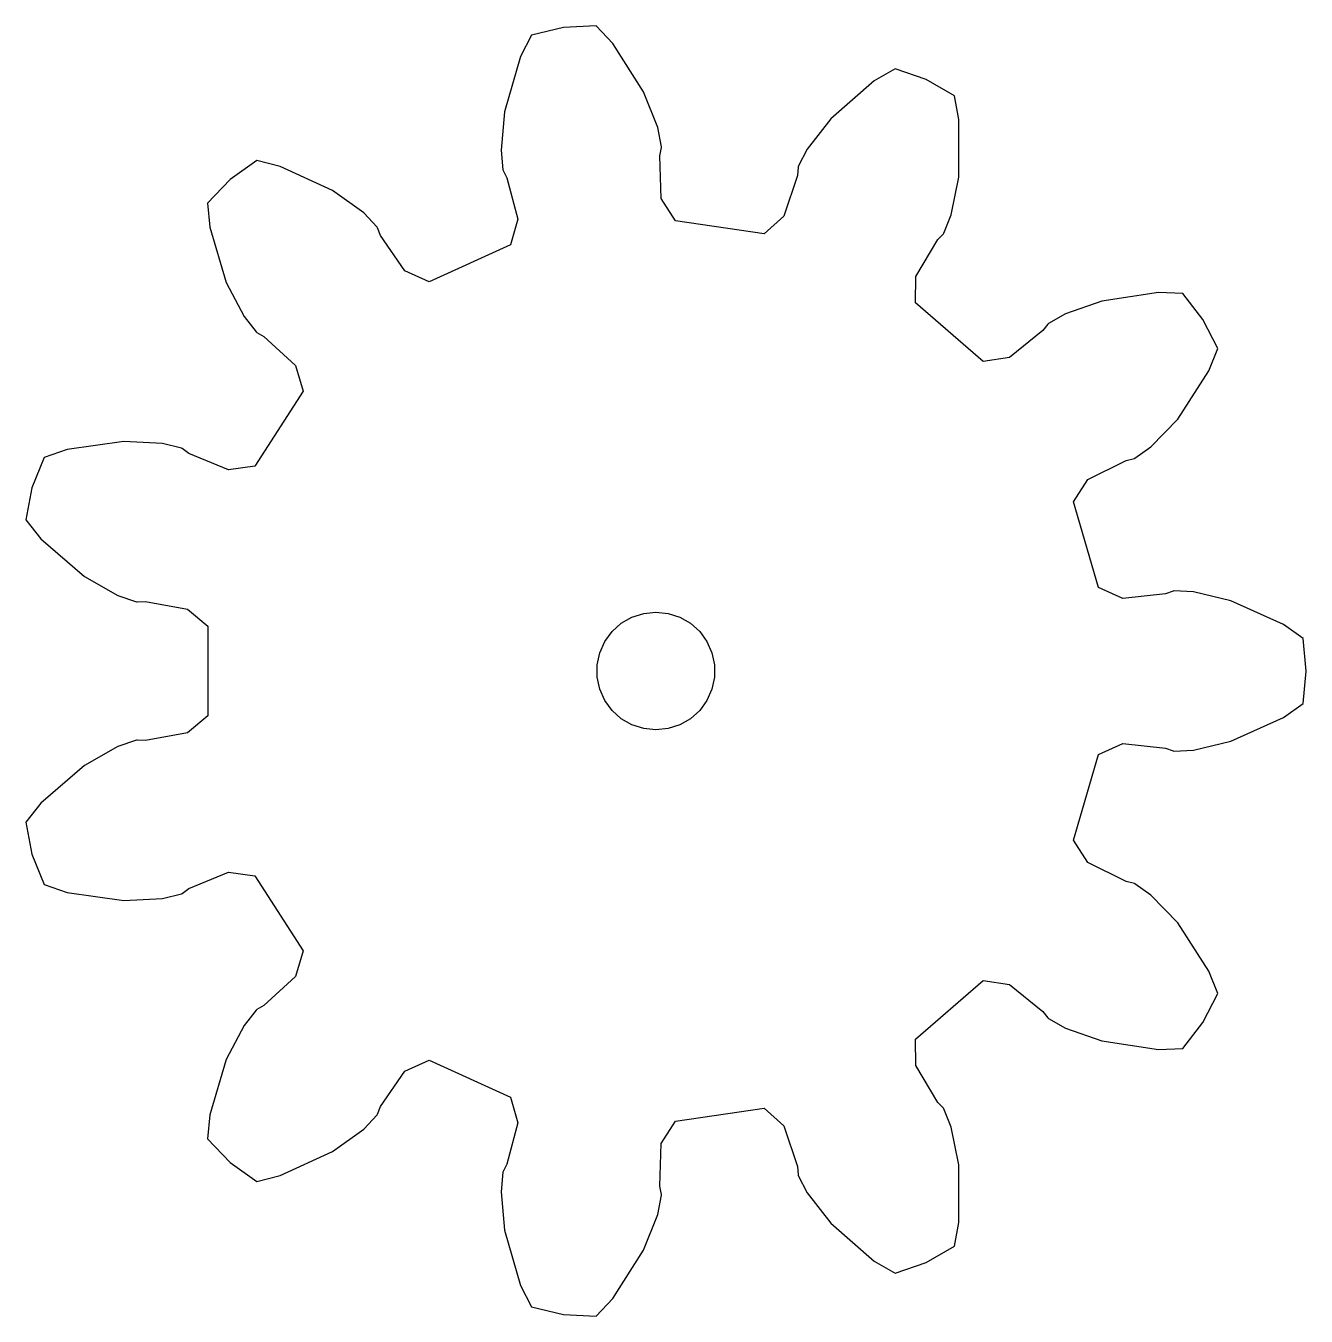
# Model space of a CAD drawing. Header units: metres. Extents: x -16 to 16.6, y -16.4 to 16.4.
import ezdxf

# ---------------------------------------------------------------- set-up
doc = ezdxf.new("R2010")
doc.units = ezdxf.units.M

msp = doc.modelspace()

# ---------------------------------------------------------------- linework, layer by layer
for p, q in [((-3.166, 16.187), (-3.446, 15.64)), ((-2.356, 16.384), (-3.166, 16.187)), ((-1.522, 16.423), (-2.356, 16.384)), ((-1.1, 15.977), (-1.522, 16.423)), ((-0.314, 14.744), (-1.1, 15.977)), ((-3.446, 15.64), (-3.853, 14.235)), ((6.088, 15.329), (5.557, 15.02)), ((6.876, 15.056), (6.088, 15.329)), ((5.557, 15.02), (4.455, 14.058)), ((7.599, 14.639), (6.876, 15.056)), ((0.048, 13.831), (-0.314, 14.744)), ((7.713, 14.036), (7.599, 14.639)), ((-3.853, 14.235), (-3.943, 13.258)), ((0.14, 13.341), (0.048, 13.831)), ((4.455, 14.058), (3.851, 13.285)), ((7.707, 12.573), (7.713, 14.036)), ((-3.943, 13.258), (-3.893, 12.761)), ((0.1, 13.117), (0.14, 13.323)), ((0.14, 13.323), (0.14, 13.341)), ((3.851, 13.285), (3.624, 12.84)), ((-10.16, 12.993), (-10.839, 12.509)), ((-9.564, 12.846), (-10.16, 12.993)), ((-8.235, 12.234), (-9.564, 12.846)), ((0.136, 12.026), (0.1, 13.117)), ((3.619, 12.823), (3.6, 12.613)), ((3.624, 12.84), (3.619, 12.823)), ((-10.839, 12.509), (-11.415, 11.905)), ((-3.893, 12.761), (-3.888, 12.744)), ((-3.888, 12.744), (-3.791, 12.557)), ((-3.791, 12.557), (-3.518, 11.501)), ((3.6, 12.613), (3.258, 11.577)), ((7.518, 11.61), (7.707, 12.573)), ((-7.438, 11.662), (-8.235, 12.234)), ((-11.415, 11.905), (-11.354, 11.294)), ((0.497, 11.455), (0.136, 12.026)), ((-7.094, 11.299), (-7.438, 11.662)), ((-3.518, 11.501), (-3.704, 10.851)), ((3.258, 11.577), (2.751, 11.131)), ((7.331, 11.147), (7.518, 11.61)), ((-11.354, 11.294), (-10.937, 9.892)), ((-7.085, 11.284), (-7.094, 11.299)), ((-7.007, 11.088), (-7.085, 11.284)), ((2.751, 11.131), (0.497, 11.455)), ((-6.388, 10.19), (-7.007, 11.088)), ((-3.704, 10.851), (-5.775, 9.905)), ((6.616, 10.044), (7.175, 10.98)), ((7.175, 10.98), (7.321, 11.132)), ((7.321, 11.132), (7.331, 11.147)), ((-5.775, 9.905), (-6.388, 10.19)), ((-10.937, 9.892), (-10.484, 9.022)), ((6.611, 9.368), (6.616, 10.044)), ((12.795, 9.632), (11.348, 9.418)), ((13.409, 9.605), (12.795, 9.632)), ((13.925, 8.949), (13.409, 9.605)), ((8.332, 7.877), (6.611, 9.368)), ((11.348, 9.418), (10.422, 9.094)), ((-10.484, 9.022), (-10.174, 8.63)), ((10.422, 9.094), (9.99, 8.842)), ((14.307, 8.207), (13.925, 8.949)), ((-10.174, 8.63), (-10.161, 8.619)), ((-10.161, 8.619), (-9.978, 8.514)), ((9.848, 8.665), (9, 7.978)), ((9.977, 8.831), (9.848, 8.665)), ((9.99, 8.842), (9.977, 8.831)), ((-9.978, 8.514), (-9.178, 7.773)), ((9, 7.978), (8.332, 7.877)), ((14.077, 7.638), (14.307, 8.207)), ((-9.178, 7.773), (-8.982, 7.126)), ((13.281, 6.41), (14.077, 7.638)), ((-8.982, 7.126), (-10.214, 5.21)), ((12.601, 5.702), (13.281, 6.41)), ((-14.991, 5.637), (-15.572, 5.438)), ((-13.542, 5.839), (-14.991, 5.637)), ((-12.562, 5.789), (-13.542, 5.839)), ((-12.077, 5.67), (-12.562, 5.789)), ((-12.061, 5.662), (-12.077, 5.67)), ((-11.89, 5.54), (-12.061, 5.662)), ((12.193, 5.414), (12.601, 5.702)), ((-15.572, 5.438), (-15.882, 4.663)), ((-10.883, 5.119), (-11.89, 5.54)), ((10.996, 4.873), (11.973, 5.358)), ((11.973, 5.358), (12.178, 5.407)), ((12.178, 5.407), (12.193, 5.414)), ((-10.214, 5.21), (-10.883, 5.119)), ((-15.882, 4.663), (-16.04, 3.844)), ((10.626, 4.307), (10.996, 4.873)), ((11.268, 2.122), (10.626, 4.307)), ((-16.04, 3.844), (-15.658, 3.363)), ((-15.658, 3.363), (-14.549, 2.409)), ((-14.549, 2.409), (-13.697, 1.921)), ((11.885, 1.846), (11.268, 2.122)), ((13.168, 2.035), (12.969, 1.965)), ((13.185, 2.038), (13.168, 2.035)), ((13.684, 2.016), (13.185, 2.038)), ((14.638, 1.788), (13.684, 2.016)), ((-13.697, 1.921), (-13.225, 1.76)), ((-13.225, 1.76), (-13.208, 1.757)), ((-13.208, 1.757), (-12.997, 1.768)), ((-12.997, 1.768), (-11.923, 1.577)), ((12.969, 1.965), (11.885, 1.846)), ((15.971, 1.185), (14.638, 1.788)), ((-11.923, 1.577), (-11.409, 1.139)), ((-0.882, 1.214), (-0.61, 1.37)), ((-0.61, 1.37), (-0.312, 1.467)), ((-0.312, 1.467), (0, 1.5)), ((0, 1.5), (0.312, 1.467)), ((0.312, 1.467), (0.61, 1.37)), ((0.61, 1.37), (0.882, 1.214)), ((-11.409, 1.139), (-11.409, -1.139)), ((-1.299, 0.75), (-1.115, 1.004)), ((-1.115, 1.004), (-0.882, 1.214)), ((0.882, 1.214), (1.115, 1.004)), ((1.115, 1.004), (1.299, 0.75)), ((16.473, 0.831), (15.971, 1.185)), ((-1.427, 0.464), (-1.299, 0.75)), ((1.299, 0.75), (1.427, 0.464)), ((16.552, 0), (16.473, 0.831)), ((-1.492, 0.157), (-1.427, 0.464)), ((1.427, 0.464), (1.492, 0.157)), ((-1.492, -0.157), (-1.492, 0.157)), ((1.492, 0.157), (1.492, -0.157)), ((-1.427, -0.464), (-1.492, -0.157)), ((1.492, -0.157), (1.427, -0.464)), ((16.473, -0.831), (16.552, 0)), ((-1.299, -0.75), (-1.427, -0.464)), ((1.427, -0.464), (1.299, -0.75)), ((-1.115, -1.004), (-1.299, -0.75)), ((1.299, -0.75), (1.115, -1.004)), ((15.971, -1.185), (16.473, -0.831)), ((-11.409, -1.139), (-11.923, -1.577)), ((-0.882, -1.214), (-1.115, -1.004)), ((-0.61, -1.37), (-0.882, -1.214)), ((0.882, -1.214), (0.61, -1.37)), ((1.115, -1.004), (0.882, -1.214)), ((14.638, -1.788), (15.971, -1.185)), ((-11.923, -1.577), (-12.997, -1.768)), ((-0.312, -1.467), (-0.61, -1.37)), ((0, -1.5), (-0.312, -1.467)), ((0.312, -1.467), (0, -1.5)), ((0.61, -1.37), (0.312, -1.467)), ((-13.697, -1.921), (-14.549, -2.409)), ((-13.225, -1.76), (-13.697, -1.921)), ((-13.208, -1.757), (-13.225, -1.76)), ((-12.997, -1.768), (-13.208, -1.757)), ((11.268, -2.122), (11.885, -1.846)), ((11.885, -1.846), (12.969, -1.965)), ((12.969, -1.965), (13.168, -2.035)), ((13.684, -2.016), (14.638, -1.788)), ((10.626, -4.307), (11.268, -2.122)), ((13.168, -2.035), (13.185, -2.038)), ((13.185, -2.038), (13.684, -2.016)), ((-14.549, -2.409), (-15.658, -3.363)), ((-15.658, -3.363), (-16.04, -3.844)), ((-16.04, -3.844), (-15.882, -4.663)), ((10.996, -4.873), (10.626, -4.307)), ((-15.882, -4.663), (-15.572, -5.438)), ((11.973, -5.358), (10.996, -4.873)), ((-11.89, -5.54), (-10.883, -5.119)), ((-10.883, -5.119), (-10.214, -5.21)), ((-10.214, -5.21), (-8.982, -7.126)), ((-15.572, -5.438), (-14.991, -5.637)), ((-12.061, -5.662), (-11.89, -5.54)), ((12.178, -5.407), (11.973, -5.358)), ((12.193, -5.414), (12.178, -5.407)), ((12.601, -5.702), (12.193, -5.414)), ((-14.991, -5.637), (-13.542, -5.839)), ((-13.542, -5.839), (-12.562, -5.789)), ((-12.562, -5.789), (-12.077, -5.67)), ((-12.077, -5.67), (-12.061, -5.662)), ((13.281, -6.41), (12.601, -5.702)), ((14.077, -7.638), (13.281, -6.41)), ((-8.982, -7.126), (-9.178, -7.773)), ((-9.178, -7.773), (-9.978, -8.514)), ((6.611, -9.368), (8.332, -7.877)), ((8.332, -7.877), (9, -7.978)), ((14.307, -8.207), (14.077, -7.638)), ((9, -7.978), (9.848, -8.665)), ((13.925, -8.949), (14.307, -8.207)), ((-9.978, -8.514), (-10.161, -8.619)), ((-10.174, -8.63), (-10.484, -9.022)), ((-10.161, -8.619), (-10.174, -8.63)), ((9.848, -8.665), (9.977, -8.831)), ((9.977, -8.831), (9.99, -8.842)), ((9.99, -8.842), (10.422, -9.094)), ((-10.484, -9.022), (-10.937, -9.892)), ((10.422, -9.094), (11.348, -9.418)), ((13.409, -9.605), (13.925, -8.949)), ((6.616, -10.044), (6.611, -9.368)), ((11.348, -9.418), (12.795, -9.632)), ((12.795, -9.632), (13.409, -9.605)), ((-10.937, -9.892), (-11.354, -11.294)), ((-6.388, -10.19), (-5.775, -9.905)), ((-5.775, -9.905), (-3.704, -10.851)), ((7.175, -10.98), (6.616, -10.044)), ((-7.007, -11.088), (-6.388, -10.19)), ((-7.085, -11.284), (-7.007, -11.088)), ((-3.704, -10.851), (-3.518, -11.501)), ((0.497, -11.455), (2.751, -11.131)), ((2.751, -11.131), (3.258, -11.577)), ((7.321, -11.132), (7.175, -10.98)), ((7.331, -11.147), (7.321, -11.132)), ((7.518, -11.61), (7.331, -11.147)), ((-11.354, -11.294), (-11.415, -11.905)), ((-7.438, -11.662), (-7.094, -11.299)), ((-7.094, -11.299), (-7.085, -11.284)), ((0.136, -12.026), (0.497, -11.455)), ((-8.235, -12.234), (-7.438, -11.662)), ((-3.518, -11.501), (-3.791, -12.557)), ((3.258, -11.577), (3.6, -12.613)), ((7.707, -12.573), (7.518, -11.61)), ((-11.415, -11.905), (-10.839, -12.509)), ((0.1, -13.117), (0.136, -12.026)), ((-9.564, -12.846), (-8.235, -12.234)), ((-10.839, -12.509), (-10.16, -12.993)), ((-3.893, -12.761), (-3.943, -13.258)), ((-3.888, -12.744), (-3.893, -12.761)), ((-3.791, -12.557), (-3.888, -12.744)), ((3.6, -12.613), (3.619, -12.823)), ((7.713, -14.036), (7.707, -12.573)), ((-10.16, -12.993), (-9.564, -12.846)), ((0.14, -13.323), (0.1, -13.117)), ((3.619, -12.823), (3.624, -12.84)), ((3.624, -12.84), (3.851, -13.285)), ((-3.943, -13.258), (-3.853, -14.235)), ((0.048, -13.831), (0.14, -13.341)), ((0.14, -13.341), (0.14, -13.323)), ((3.851, -13.285), (4.455, -14.058)), ((-0.314, -14.744), (0.048, -13.831)), ((4.455, -14.058), (5.557, -15.02)), ((7.599, -14.639), (7.713, -14.036)), ((-3.853, -14.235), (-3.446, -15.64)), ((-1.1, -15.977), (-0.314, -14.744)), ((6.876, -15.056), (7.599, -14.639)), ((5.557, -15.02), (6.088, -15.329)), ((6.088, -15.329), (6.876, -15.056)), ((-3.446, -15.64), (-3.166, -16.187)), ((-1.522, -16.423), (-1.1, -15.977)), ((-3.166, -16.187), (-2.356, -16.384)), ((-2.356, -16.384), (-1.522, -16.423))]:
    msp.add_line(p, q)

doc.saveas('drawing.dxf')
